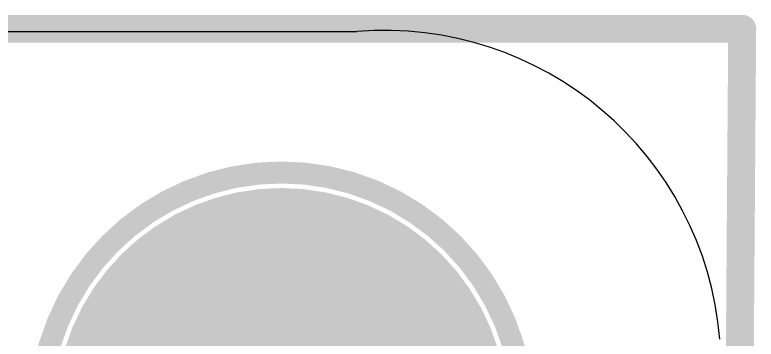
# Model space of a CAD drawing. Extents: x -0.3 to 20.4, y -13.3 to 21.5.
# Drawn here: x 13.65 to 20.4, y 18.54 to 21.49 of the extents above; entities that cross this region are included whole.
import ezdxf

# ---------------------------------------------------------------- set-up
doc = ezdxf.new("R2010")
doc.units = 0
for name, color, linetype in [('1', 12, 'CONTINUOUS'), ('16', 132, 'CONTINUOUS'), ('17', 110, 'CONTINUOUS'), ('20', 53, 'CONTINUOUS'), ('21', 40, 'CONTINUOUS'), ('30', 253, 'CONTINUOUS')]:
    doc.layers.add(name, color=color, linetype=linetype)

# ---------------------------------------------------------------- blocks, each defined once
blk = doc.blocks.new('ROUNDP')
at = {"const_width": 0.5}
blk.add_lwpolyline([(0, -0.25, 1), (0, 0.25, 1), (0, -0.25)], format="xyb", dxfattribs=at)

msp = doc.modelspace()

# ---------------------------------------------------------------- linework, layer by layer
at = {"layer": '1', "const_width": 0.254}
for points in [[(20.2692, 21.3614), (-0.1778, 21.3614)], [(20.0152, -13.208), (20.2692, 21.3614)]]:
    msp.add_lwpolyline(points, dxfattribs=at)
at = {"layer": '1', "const_width": 0.127}
for points in [[(20.3327, 21.3609, 1), (20.2057, 21.3619)], [(20.2692, 21.2979, 1), (20.2692, 21.4249)]]:
    msp.add_lwpolyline(points, format="xyb", dxfattribs=at)
at = {"layer": '16', "const_width": 0.254}
for points in [[(20.2692, 21.3614), (-0.1778, 21.3614)], [(20.0152, -13.208), (20.2692, 21.3614)]]:
    msp.add_lwpolyline(points, dxfattribs=at)
at = {"layer": '16', "const_width": 0.127}
for points in [[(20.3327, 21.3609, 1), (20.2057, 21.3619)], [(20.2692, 21.2979, 1), (20.2692, 21.4249)]]:
    msp.add_lwpolyline(points, format="xyb", dxfattribs=at)
at = {"layer": '20'}
msp.add_line((0, 21.336), (16.764, 21.336), dxfattribs=at)
msp.add_arc((17.018, 18.288), 3.0586, 4.7636, 94.7636, dxfattribs=at)
at = {"layer": '21', "const_width": 0.2}
msp.add_lwpolyline([(16.0782, 15.6562, 1), (16.0782, 20.0562, 1), (16.0782, 15.6562)], format="xyb", dxfattribs=at)

# ---------------------------------------------------------------- block references
at = {"layer": '17', "xscale": 4.016, "yscale": 4.016, "rotation": 180}
msp.add_blockref('ROUNDP', (16.0782, 17.8562), dxfattribs=at)
msp.add_blockref('ROUNDP', (16.0782, 17.8562), dxfattribs=at)
at = {"layer": '30', "xscale": 4.1176, "yscale": 4.1176, "rotation": 180}
msp.add_blockref('ROUNDP', (16.0782, 17.8562), dxfattribs=at)

doc.saveas('drawing.dxf')
